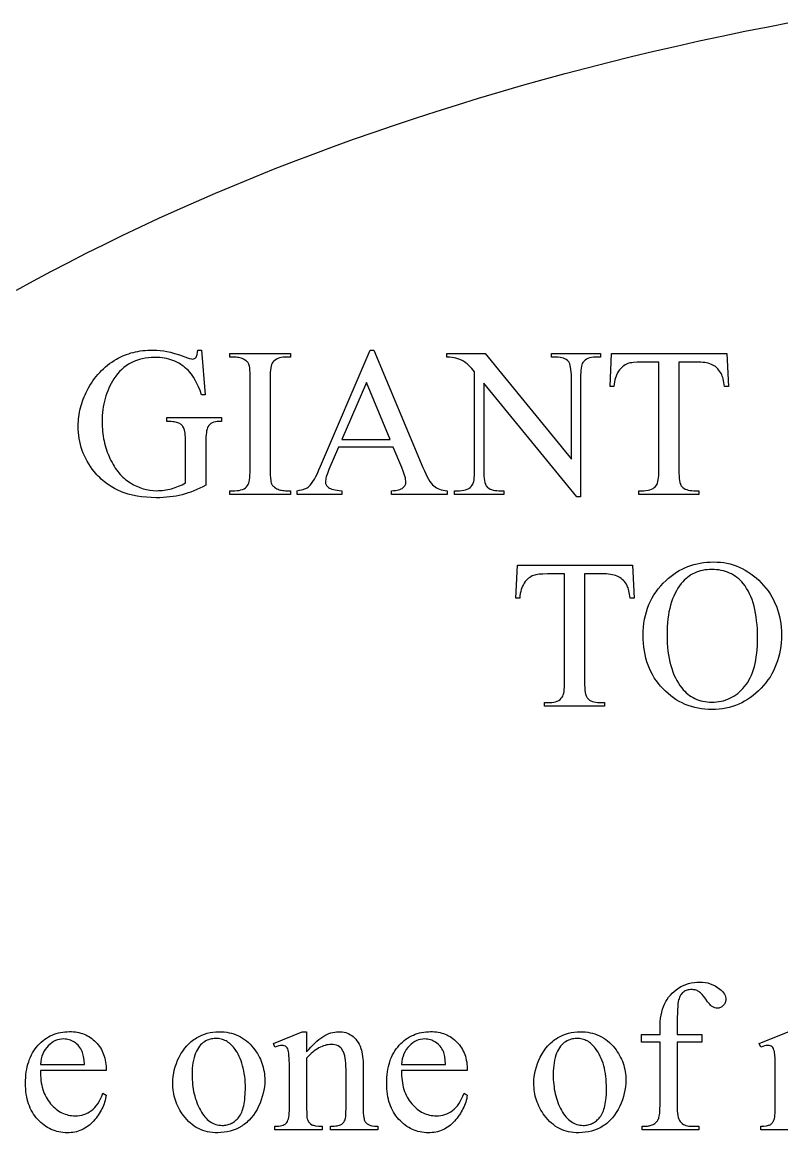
# Model space of a CAD drawing. Extents: x 2178 to 2669, y -281 to -1.
# Drawn here: x 2250.3 to 2343.4, y -144.4 to -8.3 of the extents above; entities that cross this region are included whole.
import ezdxf

# ---------------------------------------------------------------- set-up
doc = ezdxf.new("R2010")
doc.units = 0
doc.layers.get('0').update_dxf_attribs({"linetype": 'CONTINUOUS'})

msp = doc.modelspace()

# ---------------------------------------------------------------- linework, layer by layer
for points in [[(2249.59, -41.15), (2251.69, -40), (2253.81, -38.86), (2255.96, -37.74), (2258.13, -36.62), (2260.32, -35.53), (2262.54, -34.45), (2264.79, -33.38), (2267.05, -32.33), (2269.34, -31.29), (2271.65, -30.27), (2273.98, -29.26), (2276.34, -28.27), (2278.72, -27.29), (2281.12, -26.33), (2283.54, -25.39), (2285.98, -24.46), (2288.44, -23.54), (2290.93, -22.65), (2293.43, -21.77), (2295.96, -20.9), (2298.5, -20.05), (2301.07, -19.22), (2303.65, -18.41), (2306.25, -17.61), (2308.88, -16.83), (2311.52, -16.07), (2314.18, -15.32), (2316.86, -14.59), (2319.55, -13.88), (2322.27, -13.19), (2325, -12.51), (2327.75, -11.85), (2330.51, -11.21), (2333.3, -10.59), (2336.1, -9.99), (2338.91, -9.41), (2341.75, -8.84), (2344.6, -8.29)], [(2346.65, -144.09), (2340.86, -144.09), (2340.86, -143.63), (2341.24, -143.62), (2341.55, -143.59), (2341.68, -143.56), (2341.8, -143.53), (2341.9, -143.5), (2341.99, -143.46), (2342.07, -143.41), (2342.14, -143.36), (2342.21, -143.3), (2342.27, -143.23), (2342.33, -143.16), (2342.38, -143.08), (2342.47, -142.91), (2342.51, -142.8), (2342.55, -142.68), (2342.57, -142.53), (2342.6, -142.35), (2342.63, -141.94), (2342.64, -141.45), (2342.64, -136.98), (2342.63, -136.1), (2342.61, -135.39), (2342.57, -134.86), (2342.55, -134.65), (2342.52, -134.49), (2342.47, -134.3), (2342.41, -134.13), (2342.33, -134), (2342.29, -133.95), (2342.24, -133.91), (2342.14, -133.84), (2342.02, -133.79), (2341.88, -133.76), (2341.72, -133.75), (2341.53, -133.76), (2341.33, -133.8), (2341.1, -133.86), (2340.86, -133.94), (2340.67, -133.48), (2344.2, -132.05)]]:
    msp.add_lwpolyline(points)
for points in [[(2272.28, -48.49), (2272.73, -53.96), (2272.28, -53.96), (2272.1, -53.46), (2271.92, -53), (2271.72, -52.57), (2271.5, -52.17), (2271.28, -51.8), (2271.04, -51.46), (2270.79, -51.15), (2270.66, -51.01), (2270.53, -50.88), (2270.33, -50.7), (2270.13, -50.53), (2269.92, -50.37), (2269.7, -50.23), (2269.48, -50.09), (2269.25, -49.97), (2269.01, -49.86), (2268.77, -49.76), (2268.51, -49.67), (2268.26, -49.6), (2267.99, -49.53), (2267.72, -49.48), (2267.44, -49.44), (2267.15, -49.41), (2266.86, -49.39), (2266.56, -49.39), (2266.15, -49.4), (2265.76, -49.43), (2265.38, -49.48), (2265.01, -49.55), (2264.65, -49.64), (2264.3, -49.75), (2263.97, -49.89), (2263.65, -50.04), (2263.34, -50.21), (2263.05, -50.41), (2262.76, -50.62), (2262.49, -50.86), (2262.23, -51.11), (2261.99, -51.39), (2261.75, -51.69), (2261.53, -52), (2261.36, -52.28), (2261.19, -52.57), (2261.04, -52.86), (2260.9, -53.16), (2260.77, -53.47), (2260.65, -53.78), (2260.55, -54.1), (2260.45, -54.42), (2260.37, -54.75), (2260.29, -55.09), (2260.23, -55.44), (2260.18, -55.79), (2260.14, -56.15), (2260.11, -56.51), (2260.09, -56.88), (2260.09, -57.26), (2260.09, -57.57), (2260.1, -57.87), (2260.12, -58.18), (2260.15, -58.47), (2260.18, -58.77), (2260.22, -59.06), (2260.27, -59.35), (2260.33, -59.63), (2260.39, -59.91), (2260.46, -60.19), (2260.54, -60.46), (2260.63, -60.73), (2260.72, -61), (2260.82, -61.26), (2260.93, -61.52), (2261.05, -61.78), (2261.17, -62.03), (2261.3, -62.27), (2261.43, -62.51), (2261.56, -62.73), (2261.7, -62.95), (2261.85, -63.16), (2262, -63.36), (2262.15, -63.55), (2262.31, -63.73), (2262.48, -63.91), (2262.64, -64.07), (2262.82, -64.23), (2262.99, -64.38), (2263.18, -64.52), (2263.36, -64.65), (2263.55, -64.77), (2263.94, -65), (2264.34, -65.19), (2264.73, -65.35), (2265.13, -65.49), (2265.53, -65.59), (2265.93, -65.67), (2266.33, -65.71), (2266.74, -65.73), (2266.98, -65.72), (2267.21, -65.71), (2267.45, -65.69), (2267.68, -65.67), (2267.91, -65.63), (2268.14, -65.59), (2268.37, -65.54), (2268.59, -65.48), (2269.03, -65.35), (2269.47, -65.18), (2269.9, -64.99), (2270.31, -64.77), (2270.31, -59.76), (2270.3, -59.17), (2270.29, -58.91), (2270.26, -58.69), (2270.24, -58.49), (2270.2, -58.32), (2270.16, -58.18), (2270.12, -58.06), (2270.06, -57.96), (2270, -57.87), (2269.94, -57.79), (2269.86, -57.71), (2269.78, -57.63), (2269.7, -57.57), (2269.6, -57.5), (2269.5, -57.45), (2269.39, -57.4), (2269.26, -57.36), (2269.1, -57.32), (2268.93, -57.29), (2268.74, -57.27), (2268.53, -57.25), (2268.04, -57.24), (2268.04, -56.75), (2274.74, -56.75), (2274.74, -57.24), (2274.42, -57.24), (2274.19, -57.25), (2273.97, -57.28), (2273.77, -57.33), (2273.58, -57.4), (2273.42, -57.5), (2273.28, -57.61), (2273.16, -57.75), (2273.06, -57.9), (2273, -58.03), (2272.95, -58.19), (2272.9, -58.38), (2272.87, -58.6), (2272.84, -58.85), (2272.82, -59.13), (2272.81, -59.43), (2272.8, -59.76), (2272.8, -65.06), (2272.44, -65.25), (2272.07, -65.43), (2271.71, -65.6), (2271.34, -65.75), (2270.98, -65.89), (2270.62, -66.01), (2270.26, -66.12), (2269.91, -66.22), (2269.54, -66.31), (2269.17, -66.39), (2268.79, -66.45), (2268.4, -66.5), (2267.99, -66.54), (2267.58, -66.57), (2267.16, -66.59), (2266.73, -66.59), (2266.11, -66.58), (2265.51, -66.54), (2264.93, -66.48), (2264.37, -66.39), (2263.83, -66.28), (2263.3, -66.14), (2262.8, -65.98), (2262.55, -65.89), (2262.31, -65.79), (2262.08, -65.69), (2261.85, -65.58), (2261.62, -65.46), (2261.4, -65.34), (2261.18, -65.21), (2260.97, -65.07), (2260.76, -64.93), (2260.56, -64.78), (2260.36, -64.63), (2260.17, -64.47), (2259.98, -64.3), (2259.8, -64.13), (2259.62, -63.95), (2259.44, -63.77), (2259.27, -63.57), (2259.11, -63.38), (2258.87, -63.07), (2258.65, -62.76), (2258.44, -62.45), (2258.25, -62.12), (2258.08, -61.8), (2257.92, -61.46), (2257.77, -61.12), (2257.64, -60.78), (2257.53, -60.43), (2257.43, -60.07), (2257.34, -59.71), (2257.28, -59.34), (2257.22, -58.97), (2257.18, -58.59), (2257.16, -58.2), (2257.15, -57.81), (2257.16, -57.53), (2257.17, -57.24), (2257.19, -56.96), (2257.22, -56.68), (2257.26, -56.4), (2257.31, -56.12), (2257.36, -55.85), (2257.43, -55.57), (2257.5, -55.3), (2257.58, -55.03), (2257.67, -54.76), (2257.77, -54.49), (2257.88, -54.23), (2257.99, -53.96), (2258.12, -53.7), (2258.25, -53.43), (2258.42, -53.13), (2258.59, -52.83), (2258.77, -52.54), (2258.96, -52.26), (2259.16, -51.99), (2259.36, -51.73), (2259.58, -51.48), (2259.8, -51.23), (2260.02, -51), (2260.26, -50.77), (2260.5, -50.55), (2260.75, -50.35), (2261.01, -50.15), (2261.27, -49.96), (2261.55, -49.78), (2261.83, -49.6), (2262.07, -49.47), (2262.31, -49.34), (2262.56, -49.23), (2262.82, -49.12), (2263.08, -49.02), (2263.35, -48.93), (2263.62, -48.84), (2263.9, -48.77), (2264.18, -48.71), (2264.47, -48.65), (2264.77, -48.6), (2265.07, -48.56), (2265.37, -48.53), (2265.68, -48.51), (2266, -48.5), (2266.32, -48.49), (2266.78, -48.5), (2267.22, -48.53), (2267.64, -48.58), (2268.04, -48.65), (2268.46, -48.75), (2268.97, -48.89), (2269.56, -49.08), (2270.22, -49.32), (2270.55, -49.44), (2270.82, -49.52), (2271.03, -49.57), (2271.18, -49.59), (2271.3, -49.58), (2271.41, -49.54), (2271.51, -49.47), (2271.6, -49.37), (2271.64, -49.31), (2271.67, -49.23), (2271.71, -49.14), (2271.74, -49.04), (2271.78, -48.79), (2271.81, -48.49)], [(2283.18, -65.73), (2283.18, -66.2), (2275.76, -66.2), (2275.76, -65.73), (2276.38, -65.73), (2276.64, -65.72), (2276.88, -65.69), (2277.1, -65.64), (2277.3, -65.57), (2277.49, -65.48), (2277.66, -65.37), (2277.8, -65.25), (2277.93, -65.1), (2278.01, -64.98), (2278.07, -64.82), (2278.12, -64.63), (2278.16, -64.4), (2278.2, -64.14), (2278.22, -63.84), (2278.24, -63.51), (2278.24, -63.13), (2278.24, -51.95), (2278.23, -51.35), (2278.2, -50.86), (2278.18, -50.66), (2278.15, -50.48), (2278.11, -50.34), (2278.07, -50.22), (2278.04, -50.14), (2277.99, -50.06), (2277.94, -49.99), (2277.88, -49.92), (2277.81, -49.85), (2277.73, -49.79), (2277.55, -49.67), (2277.41, -49.6), (2277.27, -49.53), (2277.12, -49.48), (2276.98, -49.44), (2276.83, -49.4), (2276.68, -49.38), (2276.53, -49.37), (2276.38, -49.36), (2275.76, -49.36), (2275.76, -48.89), (2283.18, -48.89), (2283.18, -49.36), (2282.56, -49.36), (2282.3, -49.37), (2282.06, -49.4), (2281.84, -49.45), (2281.64, -49.52), (2281.46, -49.61), (2281.29, -49.71), (2281.14, -49.84), (2281.01, -49.99), (2280.94, -50.11), (2280.87, -50.26), (2280.82, -50.45), (2280.77, -50.68), (2280.74, -50.95), (2280.71, -51.25), (2280.7, -51.58), (2280.69, -51.95), (2280.69, -63.13), (2280.7, -63.74), (2280.73, -64.23), (2280.76, -64.43), (2280.79, -64.6), (2280.82, -64.75), (2280.86, -64.87), (2280.89, -64.95), (2280.94, -65.02), (2280.99, -65.1), (2281.06, -65.17), (2281.13, -65.23), (2281.21, -65.3), (2281.39, -65.42), (2281.53, -65.49), (2281.67, -65.55), (2281.81, -65.61), (2281.96, -65.65), (2282.1, -65.68), (2282.25, -65.71), (2282.4, -65.72), (2282.56, -65.73)], [(2295.78, -60.4), (2289.08, -60.4), (2287.9, -63.13), (2287.71, -63.61), (2287.64, -63.82), (2287.58, -64.02), (2287.53, -64.2), (2287.5, -64.36), (2287.48, -64.51), (2287.47, -64.64), (2287.48, -64.74), (2287.49, -64.83), (2287.52, -64.92), (2287.56, -65.01), (2287.62, -65.1), (2287.68, -65.18), (2287.76, -65.26), (2287.85, -65.34), (2287.95, -65.41), (2288.09, -65.47), (2288.25, -65.53), (2288.44, -65.58), (2288.66, -65.63), (2288.9, -65.67), (2289.17, -65.7), (2289.47, -65.73), (2289.47, -66.2), (2284.02, -66.2), (2284.02, -65.73), (2284.28, -65.68), (2284.52, -65.62), (2284.73, -65.57), (2284.92, -65.51), (2285.08, -65.44), (2285.22, -65.37), (2285.34, -65.3), (2285.43, -65.23), (2285.59, -65.05), (2285.76, -64.84), (2285.94, -64.59), (2286.11, -64.3), (2286.3, -63.97), (2286.48, -63.6), (2286.67, -63.19), (2286.87, -62.74), (2292.96, -48.49), (2293.41, -48.49), (2299.43, -62.89), (2299.61, -63.31), (2299.79, -63.68), (2299.96, -64.02), (2300.12, -64.32), (2300.29, -64.59), (2300.45, -64.81), (2300.6, -65), (2300.75, -65.14), (2300.91, -65.27), (2301.08, -65.38), (2301.26, -65.47), (2301.46, -65.55), (2301.68, -65.61), (2301.9, -65.67), (2302.15, -65.7), (2302.4, -65.73), (2302.4, -66.2), (2295.58, -66.2), (2295.58, -65.73), (2295.82, -65.71), (2296.05, -65.69), (2296.26, -65.65), (2296.44, -65.61), (2296.61, -65.57), (2296.75, -65.51), (2296.87, -65.45), (2296.97, -65.38), (2297.06, -65.31), (2297.13, -65.23), (2297.19, -65.14), (2297.25, -65.06), (2297.29, -64.96), (2297.31, -64.87), (2297.33, -64.77), (2297.34, -64.67), (2297.33, -64.52), (2297.3, -64.34), (2297.27, -64.15), (2297.21, -63.94), (2297.14, -63.71), (2297.05, -63.46), (2296.83, -62.89)], [(2302.35, -48.89), (2307.05, -48.89), (2317.63, -61.87), (2317.63, -51.89), (2317.63, -51.51), (2317.61, -51.17), (2317.58, -50.86), (2317.54, -50.59), (2317.49, -50.36), (2317.43, -50.17), (2317.36, -50.02), (2317.32, -49.95), (2317.28, -49.9), (2317.15, -49.77), (2317, -49.66), (2316.84, -49.57), (2316.67, -49.5), (2316.47, -49.44), (2316.26, -49.39), (2316.03, -49.37), (2315.78, -49.36), (2315.18, -49.36), (2315.18, -48.89), (2321.21, -48.89), (2321.21, -49.36), (2320.59, -49.36), (2320.33, -49.37), (2320.09, -49.4), (2319.86, -49.45), (2319.66, -49.53), (2319.47, -49.62), (2319.31, -49.73), (2319.16, -49.87), (2319.04, -50.03), (2318.97, -50.14), (2318.91, -50.29), (2318.87, -50.48), (2318.83, -50.7), (2318.8, -50.94), (2318.77, -51.23), (2318.76, -51.54), (2318.76, -51.89), (2318.76, -66.48), (2318.3, -66.48), (2306.88, -52.54), (2306.88, -63.2), (2306.89, -63.58), (2306.91, -63.92), (2306.93, -64.23), (2306.97, -64.49), (2307.02, -64.72), (2307.08, -64.92), (2307.15, -65.07), (2307.19, -65.14), (2307.23, -65.19), (2307.36, -65.32), (2307.5, -65.42), (2307.67, -65.52), (2307.85, -65.59), (2308.04, -65.65), (2308.25, -65.69), (2308.48, -65.72), (2308.72, -65.73), (2309.34, -65.73), (2309.34, -66.2), (2303.31, -66.2), (2303.31, -65.73), (2303.91, -65.73), (2304.18, -65.72), (2304.43, -65.68), (2304.65, -65.63), (2304.86, -65.56), (2305.04, -65.47), (2305.21, -65.35), (2305.36, -65.22), (2305.48, -65.06), (2305.55, -64.94), (2305.6, -64.79), (2305.65, -64.61), (2305.69, -64.39), (2305.72, -64.14), (2305.74, -63.86), (2305.76, -63.55), (2305.76, -63.2), (2305.76, -51.16), (2305.41, -50.76), (2305.1, -50.43), (2304.84, -50.18), (2304.62, -50), (2304.4, -49.86), (2304.14, -49.73), (2303.83, -49.6), (2303.48, -49.48), (2303.27, -49.43), (2303.01, -49.39), (2302.71, -49.37), (2302.35, -49.36)], [(2336.7, -48.89), (2336.89, -52.95), (2336.41, -52.95), (2336.33, -52.45), (2336.24, -52.03), (2336.19, -51.85), (2336.14, -51.68), (2336.09, -51.54), (2336.03, -51.42), (2335.92, -51.24), (2335.81, -51.07), (2335.69, -50.92), (2335.57, -50.77), (2335.43, -50.64), (2335.29, -50.52), (2335.13, -50.42), (2334.97, -50.33), (2334.8, -50.24), (2334.62, -50.17), (2334.42, -50.11), (2334.21, -50.06), (2333.99, -50.02), (2333.75, -50), (2333.51, -49.98), (2333.24, -49.97), (2330.81, -49.97), (2330.81, -63.2), (2330.81, -63.58), (2330.83, -63.92), (2330.85, -64.23), (2330.89, -64.49), (2330.94, -64.72), (2331, -64.92), (2331.07, -65.07), (2331.11, -65.14), (2331.15, -65.19), (2331.28, -65.32), (2331.43, -65.42), (2331.59, -65.52), (2331.77, -65.59), (2331.96, -65.65), (2332.17, -65.69), (2332.4, -65.72), (2332.64, -65.73), (2333.24, -65.73), (2333.24, -66.2), (2325.9, -66.2), (2325.9, -65.73), (2326.52, -65.73), (2326.78, -65.72), (2327.03, -65.68), (2327.25, -65.63), (2327.46, -65.56), (2327.64, -65.47), (2327.8, -65.35), (2327.95, -65.22), (2328.07, -65.06), (2328.14, -64.94), (2328.2, -64.79), (2328.25, -64.61), (2328.29, -64.39), (2328.32, -64.14), (2328.34, -63.86), (2328.35, -63.55), (2328.36, -63.2), (2328.36, -49.97), (2326.27, -49.97), (2325.71, -49.99), (2325.24, -50.02), (2325.03, -50.04), (2324.85, -50.07), (2324.69, -50.11), (2324.55, -50.15), (2324.39, -50.22), (2324.23, -50.3), (2324.08, -50.4), (2323.94, -50.51), (2323.8, -50.63), (2323.66, -50.77), (2323.54, -50.92), (2323.42, -51.08), (2323.3, -51.26), (2323.2, -51.46), (2323.11, -51.67), (2323.04, -51.9), (2322.97, -52.14), (2322.92, -52.39), (2322.88, -52.66), (2322.85, -52.95), (2322.37, -52.95), (2322.57, -48.89)], [(2295.42, -59.46), (2292.49, -52.46), (2289.47, -59.46)], [(2325.14, -74.85), (2325.34, -78.91), (2324.85, -78.91), (2324.77, -78.41), (2324.69, -77.99), (2324.64, -77.81), (2324.58, -77.65), (2324.53, -77.5), (2324.47, -77.38), (2324.37, -77.2), (2324.25, -77.03), (2324.13, -76.88), (2324.01, -76.74), (2323.87, -76.61), (2323.73, -76.49), (2323.58, -76.38), (2323.42, -76.29), (2323.24, -76.21), (2323.06, -76.13), (2322.86, -76.07), (2322.65, -76.03), (2322.43, -75.99), (2322.2, -75.96), (2321.95, -75.94), (2321.69, -75.94), (2319.25, -75.94), (2319.25, -89.16), (2319.25, -89.54), (2319.27, -89.88), (2319.3, -90.19), (2319.33, -90.46), (2319.38, -90.69), (2319.44, -90.88), (2319.51, -91.04), (2319.55, -91.1), (2319.59, -91.15), (2319.72, -91.28), (2319.87, -91.39), (2320.03, -91.48), (2320.21, -91.56), (2320.4, -91.61), (2320.61, -91.66), (2320.84, -91.68), (2321.09, -91.69), (2321.69, -91.69), (2321.69, -92.16), (2314.35, -92.16), (2314.35, -91.69), (2314.96, -91.69), (2315.22, -91.68), (2315.47, -91.65), (2315.69, -91.6), (2315.9, -91.52), (2316.08, -91.43), (2316.25, -91.32), (2316.39, -91.18), (2316.52, -91.03), (2316.58, -90.91), (2316.64, -90.76), (2316.69, -90.57), (2316.73, -90.36), (2316.76, -90.11), (2316.78, -89.82), (2316.79, -89.51), (2316.8, -89.16), (2316.8, -75.94), (2314.72, -75.94), (2314.15, -75.95), (2313.68, -75.98), (2313.47, -76.01), (2313.29, -76.04), (2313.13, -76.07), (2312.99, -76.12), (2312.83, -76.18), (2312.67, -76.27), (2312.52, -76.36), (2312.38, -76.47), (2312.24, -76.59), (2312.1, -76.73), (2311.98, -76.88), (2311.86, -77.05), (2311.74, -77.23), (2311.64, -77.42), (2311.56, -77.63), (2311.48, -77.86), (2311.42, -78.1), (2311.36, -78.35), (2311.32, -78.63), (2311.3, -78.91), (2310.81, -78.91), (2311.01, -74.85)], [(2335.08, -74.46), (2335.49, -74.47), (2335.9, -74.5), (2336.31, -74.55), (2336.7, -74.62), (2337.09, -74.71), (2337.48, -74.82), (2337.85, -74.95), (2338.22, -75.1), (2338.58, -75.27), (2338.94, -75.46), (2339.28, -75.67), (2339.62, -75.9), (2339.96, -76.15), (2340.28, -76.42), (2340.6, -76.71), (2340.92, -77.02), (2341.21, -77.34), (2341.49, -77.68), (2341.76, -78.02), (2342, -78.38), (2342.22, -78.74), (2342.42, -79.11), (2342.6, -79.5), (2342.77, -79.89), (2342.91, -80.3), (2343.04, -80.71), (2343.14, -81.14), (2343.23, -81.57), (2343.3, -82.01), (2343.35, -82.47), (2343.38, -82.93), (2343.39, -83.4), (2343.38, -83.89), (2343.35, -84.37), (2343.3, -84.84), (2343.23, -85.29), (2343.14, -85.74), (2343.04, -86.17), (2342.91, -86.6), (2342.76, -87.01), (2342.6, -87.42), (2342.41, -87.81), (2342.21, -88.19), (2341.99, -88.57), (2341.74, -88.93), (2341.48, -89.28), (2341.2, -89.62), (2340.9, -89.95), (2340.58, -90.27), (2340.26, -90.56), (2339.93, -90.84), (2339.59, -91.09), (2339.24, -91.33), (2338.88, -91.54), (2338.52, -91.73), (2338.15, -91.91), (2337.77, -92.06), (2337.38, -92.19), (2336.98, -92.3), (2336.57, -92.39), (2336.16, -92.47), (2335.74, -92.52), (2335.31, -92.55), (2334.87, -92.56), (2334.43, -92.55), (2334, -92.52), (2333.57, -92.47), (2333.16, -92.4), (2332.75, -92.31), (2332.35, -92.2), (2331.96, -92.07), (2331.58, -91.92), (2331.21, -91.75), (2330.85, -91.56), (2330.5, -91.36), (2330.15, -91.13), (2329.82, -90.88), (2329.49, -90.61), (2329.17, -90.32), (2328.87, -90.02), (2328.57, -89.69), (2328.3, -89.36), (2328.04, -89.01), (2327.8, -88.65), (2327.58, -88.28), (2327.38, -87.9), (2327.2, -87.51), (2327.04, -87.1), (2326.9, -86.69), (2326.78, -86.26), (2326.67, -85.82), (2326.59, -85.37), (2326.52, -84.9), (2326.47, -84.43), (2326.44, -83.94), (2326.43, -83.44), (2326.45, -82.93), (2326.48, -82.44), (2326.53, -81.95), (2326.61, -81.48), (2326.71, -81.01), (2326.83, -80.56), (2326.97, -80.13), (2327.14, -79.7), (2327.32, -79.29), (2327.53, -78.88), (2327.76, -78.49), (2328.01, -78.11), (2328.29, -77.75), (2328.58, -77.39), (2328.9, -77.05), (2329.24, -76.72), (2329.55, -76.44), (2329.87, -76.19), (2330.19, -75.95), (2330.52, -75.73), (2330.86, -75.52), (2331.21, -75.34), (2331.56, -75.17), (2331.92, -75.02), (2332.29, -74.89), (2332.66, -74.77), (2333.05, -74.68), (2333.44, -74.6), (2333.84, -74.54), (2334.24, -74.49), (2334.66, -74.47)], [(2334.83, -75.39), (2334.55, -75.4), (2334.27, -75.42), (2333.99, -75.45), (2333.73, -75.5), (2333.47, -75.56), (2333.22, -75.63), (2332.98, -75.72), (2332.74, -75.82), (2332.51, -75.93), (2332.29, -76.06), (2332.07, -76.2), (2331.87, -76.36), (2331.66, -76.53), (2331.47, -76.71), (2331.29, -76.9), (2331.11, -77.11), (2330.89, -77.39), (2330.7, -77.68), (2330.51, -77.99), (2330.34, -78.31), (2330.18, -78.65), (2330.04, -79), (2329.91, -79.37), (2329.79, -79.75), (2329.69, -80.15), (2329.6, -80.57), (2329.53, -81), (2329.47, -81.45), (2329.42, -81.91), (2329.38, -82.39), (2329.36, -82.88), (2329.36, -83.39), (2329.36, -83.91), (2329.39, -84.42), (2329.42, -84.91), (2329.47, -85.39), (2329.53, -85.85), (2329.61, -86.3), (2329.7, -86.73), (2329.81, -87.14), (2329.93, -87.54), (2330.07, -87.93), (2330.21, -88.3), (2330.38, -88.65), (2330.55, -88.99), (2330.75, -89.31), (2330.95, -89.62), (2331.17, -89.91), (2331.35, -90.13), (2331.53, -90.32), (2331.72, -90.5), (2331.92, -90.67), (2332.13, -90.83), (2332.34, -90.97), (2332.56, -91.1), (2332.78, -91.22), (2333.02, -91.32), (2333.26, -91.41), (2333.51, -91.48), (2333.76, -91.54), (2334.02, -91.59), (2334.29, -91.62), (2334.56, -91.64), (2334.85, -91.65), (2335.15, -91.64), (2335.44, -91.62), (2335.73, -91.58), (2336.01, -91.53), (2336.29, -91.47), (2336.56, -91.38), (2336.82, -91.29), (2337.07, -91.18), (2337.32, -91.05), (2337.56, -90.91), (2337.8, -90.75), (2338.03, -90.58), (2338.25, -90.4), (2338.46, -90.19), (2338.67, -89.98), (2338.87, -89.75), (2339.07, -89.5), (2339.25, -89.24), (2339.41, -88.96), (2339.57, -88.66), (2339.71, -88.35), (2339.84, -88.01), (2339.96, -87.66), (2340.07, -87.3), (2340.16, -86.91), (2340.24, -86.51), (2340.31, -86.1), (2340.36, -85.66), (2340.41, -85.21), (2340.44, -84.74), (2340.46, -84.25), (2340.46, -83.75), (2340.46, -83.2), (2340.44, -82.67), (2340.4, -82.16), (2340.35, -81.67), (2340.29, -81.19), (2340.22, -80.74), (2340.13, -80.3), (2340.03, -79.87), (2339.91, -79.47), (2339.78, -79.08), (2339.64, -78.71), (2339.48, -78.36), (2339.31, -78.02), (2339.12, -77.71), (2338.93, -77.41), (2338.71, -77.12), (2338.53, -76.91), (2338.35, -76.72), (2338.15, -76.53), (2337.94, -76.37), (2337.73, -76.21), (2337.51, -76.07), (2337.28, -75.94), (2337.04, -75.82), (2336.79, -75.72), (2336.54, -75.63), (2336.28, -75.56), (2336, -75.5), (2335.72, -75.45), (2335.44, -75.42), (2335.14, -75.4)], [(2330.6, -133.32), (2330.6, -141), (2330.61, -141.39), (2330.62, -141.74), (2330.65, -142.06), (2330.69, -142.33), (2330.74, -142.57), (2330.8, -142.78), (2330.88, -142.94), (2330.96, -143.07), (2331.08, -143.2), (2331.22, -143.31), (2331.36, -143.41), (2331.51, -143.49), (2331.67, -143.55), (2331.85, -143.59), (2332.03, -143.62), (2332.22, -143.63), (2333.28, -143.63), (2333.28, -144.09), (2326.3, -144.09), (2326.3, -143.63), (2326.82, -143.63), (2326.95, -143.63), (2327.07, -143.61), (2327.19, -143.59), (2327.31, -143.57), (2327.43, -143.53), (2327.54, -143.49), (2327.65, -143.43), (2327.76, -143.37), (2327.86, -143.31), (2327.95, -143.23), (2328.03, -143.16), (2328.11, -143.07), (2328.18, -142.98), (2328.24, -142.89), (2328.29, -142.79), (2328.34, -142.68), (2328.37, -142.56), (2328.41, -142.42), (2328.43, -142.24), (2328.46, -142.05), (2328.49, -141.57), (2328.5, -141), (2328.5, -133.32), (2326.22, -133.32), (2326.22, -132.4), (2328.5, -132.4), (2328.5, -131.63), (2328.5, -131.2), (2328.53, -130.79), (2328.57, -130.39), (2328.64, -130.02), (2328.72, -129.65), (2328.81, -129.31), (2328.93, -128.98), (2329.06, -128.67), (2329.21, -128.37), (2329.38, -128.09), (2329.56, -127.82), (2329.77, -127.57), (2329.99, -127.33), (2330.23, -127.11), (2330.49, -126.9), (2330.77, -126.71), (2331.07, -126.53), (2331.37, -126.38), (2331.68, -126.25), (2332, -126.15), (2332.33, -126.07), (2332.67, -126.01), (2333.02, -125.97), (2333.37, -125.96), (2333.7, -125.98), (2334.03, -126.02), (2334.35, -126.08), (2334.66, -126.18), (2334.96, -126.3), (2335.26, -126.45), (2335.55, -126.63), (2335.84, -126.83), (2336.01, -126.98), (2336.16, -127.13), (2336.29, -127.28), (2336.39, -127.44), (2336.47, -127.6), (2336.53, -127.77), (2336.56, -127.94), (2336.58, -128.12), (2336.57, -128.21), (2336.55, -128.31), (2336.53, -128.4), (2336.49, -128.49), (2336.45, -128.58), (2336.39, -128.67), (2336.32, -128.76), (2336.24, -128.84), (2336.16, -128.92), (2336.07, -128.99), (2335.99, -129.05), (2335.9, -129.09), (2335.81, -129.13), (2335.72, -129.16), (2335.62, -129.17), (2335.53, -129.18), (2335.38, -129.17), (2335.23, -129.13), (2335.07, -129.06), (2334.91, -128.97), (2334.83, -128.91), (2334.74, -128.83), (2334.55, -128.64), (2334.34, -128.38), (2334.11, -128.06), (2333.88, -127.74), (2333.66, -127.48), (2333.55, -127.37), (2333.45, -127.27), (2333.34, -127.19), (2333.24, -127.12), (2333.14, -127.07), (2333.04, -127.02), (2332.93, -126.98), (2332.83, -126.94), (2332.71, -126.92), (2332.6, -126.9), (2332.48, -126.89), (2332.36, -126.88), (2332.22, -126.89), (2332.08, -126.9), (2331.95, -126.93), (2331.82, -126.96), (2331.7, -127), (2331.58, -127.06), (2331.47, -127.12), (2331.37, -127.19), (2331.27, -127.28), (2331.18, -127.37), (2331.09, -127.48), (2331.02, -127.59), (2330.95, -127.72), (2330.88, -127.86), (2330.83, -128.01), (2330.78, -128.16), (2330.74, -128.36), (2330.7, -128.62), (2330.67, -128.95), (2330.65, -129.34), (2330.63, -129.8), (2330.61, -130.32), (2330.6, -131.55), (2330.6, -132.4), (2333.61, -132.4), (2333.61, -133.32)], [(2252.51, -136.8), (2252.51, -137.12), (2252.52, -137.43), (2252.55, -137.74), (2252.58, -138.03), (2252.63, -138.32), (2252.68, -138.59), (2252.74, -138.86), (2252.82, -139.12), (2252.9, -139.37), (2252.99, -139.62), (2253.1, -139.85), (2253.21, -140.07), (2253.34, -140.29), (2253.47, -140.5), (2253.62, -140.7), (2253.77, -140.88), (2253.93, -141.06), (2254.1, -141.23), (2254.27, -141.39), (2254.44, -141.53), (2254.61, -141.67), (2254.79, -141.79), (2254.97, -141.9), (2255.16, -142), (2255.35, -142.08), (2255.54, -142.16), (2255.74, -142.22), (2255.94, -142.27), (2256.14, -142.31), (2256.35, -142.34), (2256.56, -142.36), (2256.77, -142.37), (2257.05, -142.36), (2257.33, -142.33), (2257.59, -142.28), (2257.84, -142.21), (2258.09, -142.12), (2258.33, -142.01), (2258.55, -141.88), (2258.77, -141.73), (2258.98, -141.56), (2259.18, -141.36), (2259.37, -141.13), (2259.55, -140.88), (2259.72, -140.59), (2259.89, -140.28), (2260.04, -139.94), (2260.19, -139.57), (2260.59, -139.83), (2260.55, -140.04), (2260.5, -140.26), (2260.45, -140.47), (2260.39, -140.68), (2260.32, -140.89), (2260.24, -141.09), (2260.16, -141.3), (2260.06, -141.5), (2259.96, -141.69), (2259.85, -141.89), (2259.74, -142.08), (2259.61, -142.27), (2259.48, -142.46), (2259.34, -142.65), (2259.19, -142.83), (2259.03, -143.01), (2258.87, -143.18), (2258.7, -143.35), (2258.52, -143.5), (2258.34, -143.64), (2258.16, -143.77), (2257.97, -143.88), (2257.78, -143.99), (2257.58, -144.09), (2257.37, -144.17), (2257.16, -144.24), (2256.95, -144.31), (2256.73, -144.36), (2256.51, -144.4), (2256.28, -144.42), (2256.04, -144.44), (2255.8, -144.45), (2255.54, -144.44), (2255.28, -144.42), (2255.03, -144.39), (2254.79, -144.34), (2254.54, -144.29), (2254.31, -144.22), (2254.07, -144.13), (2253.85, -144.04), (2253.62, -143.93), (2253.4, -143.81), (2253.19, -143.67), (2252.98, -143.52), (2252.78, -143.36), (2252.58, -143.19), (2252.38, -143), (2252.19, -142.81), (2252.01, -142.6), (2251.84, -142.38), (2251.68, -142.15), (2251.54, -141.91), (2251.4, -141.67), (2251.28, -141.42), (2251.17, -141.15), (2251.07, -140.88), (2250.98, -140.6), (2250.91, -140.31), (2250.84, -140.02), (2250.79, -139.71), (2250.75, -139.39), (2250.72, -139.07), (2250.7, -138.74), (2250.69, -138.4), (2250.7, -138.03), (2250.72, -137.67), (2250.75, -137.32), (2250.79, -136.98), (2250.84, -136.65), (2250.91, -136.33), (2250.99, -136.02), (2251.08, -135.73), (2251.18, -135.44), (2251.3, -135.16), (2251.42, -134.9), (2251.56, -134.64), (2251.71, -134.39), (2251.87, -134.16), (2252.05, -133.93), (2252.23, -133.72), (2252.43, -133.51), (2252.63, -133.32), (2252.84, -133.15), (2253.05, -132.98), (2253.27, -132.83), (2253.5, -132.69), (2253.73, -132.57), (2253.97, -132.46), (2254.21, -132.36), (2254.46, -132.27), (2254.72, -132.2), (2254.98, -132.14), (2255.25, -132.1), (2255.53, -132.06), (2255.81, -132.05), (2256.09, -132.04), (2256.34, -132.04), (2256.57, -132.06), (2256.81, -132.08), (2257.03, -132.12), (2257.25, -132.17), (2257.47, -132.22), (2257.68, -132.29), (2257.88, -132.36), (2258.08, -132.45), (2258.28, -132.54), (2258.47, -132.65), (2258.65, -132.77), (2258.82, -132.89), (2259, -133.03), (2259.16, -133.18), (2259.32, -133.33), (2259.48, -133.5), (2259.62, -133.67), (2259.75, -133.85), (2259.88, -134.04), (2259.99, -134.23), (2260.09, -134.43), (2260.19, -134.64), (2260.27, -134.85), (2260.35, -135.07), (2260.41, -135.3), (2260.46, -135.53), (2260.51, -135.77), (2260.54, -136.02), (2260.57, -136.27), (2260.58, -136.53), (2260.59, -136.8)], [(2274.4, -132.05), (2274.73, -132.06), (2275.05, -132.08), (2275.36, -132.12), (2275.66, -132.18), (2275.96, -132.25), (2276.24, -132.33), (2276.52, -132.44), (2276.79, -132.56), (2277.05, -132.69), (2277.31, -132.84), (2277.55, -133), (2277.79, -133.19), (2278.02, -133.38), (2278.24, -133.6), (2278.46, -133.82), (2278.66, -134.07), (2278.83, -134.29), (2278.98, -134.51), (2279.13, -134.73), (2279.26, -134.96), (2279.38, -135.2), (2279.49, -135.43), (2279.6, -135.67), (2279.69, -135.92), (2279.77, -136.17), (2279.84, -136.42), (2279.89, -136.68), (2279.94, -136.94), (2279.98, -137.21), (2280.01, -137.47), (2280.02, -137.75), (2280.03, -138.03), (2280.02, -138.42), (2279.98, -138.81), (2279.92, -139.21), (2279.84, -139.6), (2279.73, -140), (2279.6, -140.4), (2279.45, -140.8), (2279.27, -141.2), (2279.08, -141.59), (2278.86, -141.96), (2278.63, -142.3), (2278.38, -142.61), (2278.11, -142.9), (2277.97, -143.04), (2277.83, -143.17), (2277.68, -143.29), (2277.52, -143.41), (2277.36, -143.52), (2277.2, -143.63), (2276.87, -143.82), (2276.52, -143.99), (2276.17, -144.13), (2275.8, -144.24), (2275.43, -144.33), (2275.05, -144.39), (2274.66, -144.43), (2274.26, -144.45), (2273.93, -144.44), (2273.61, -144.41), (2273.31, -144.37), (2273, -144.31), (2272.71, -144.24), (2272.43, -144.15), (2272.15, -144.04), (2271.89, -143.92), (2271.63, -143.78), (2271.38, -143.62), (2271.14, -143.45), (2270.91, -143.26), (2270.68, -143.06), (2270.46, -142.83), (2270.26, -142.59), (2270.06, -142.34), (2269.9, -142.12), (2269.75, -141.89), (2269.61, -141.66), (2269.48, -141.43), (2269.37, -141.19), (2269.26, -140.95), (2269.16, -140.7), (2269.07, -140.46), (2269, -140.21), (2268.93, -139.95), (2268.87, -139.69), (2268.83, -139.43), (2268.79, -139.17), (2268.76, -138.9), (2268.75, -138.63), (2268.74, -138.36), (2268.76, -137.96), (2268.79, -137.55), (2268.86, -137.15), (2268.94, -136.75), (2269.06, -136.35), (2269.19, -135.96), (2269.35, -135.56), (2269.54, -135.16), (2269.75, -134.78), (2269.97, -134.42), (2270.21, -134.08), (2270.47, -133.78), (2270.74, -133.5), (2271.02, -133.24), (2271.17, -133.12), (2271.32, -133.01), (2271.48, -132.91), (2271.64, -132.81), (2271.97, -132.63), (2272.3, -132.48), (2272.64, -132.35), (2272.98, -132.24), (2273.33, -132.16), (2273.68, -132.1), (2274.04, -132.06)], [(2285.16, -134.53), (2285.42, -134.23), (2285.67, -133.95), (2285.92, -133.69), (2286.17, -133.44), (2286.43, -133.22), (2286.67, -133.02), (2286.92, -132.83), (2287.17, -132.67), (2287.41, -132.53), (2287.65, -132.4), (2287.89, -132.29), (2288.13, -132.21), (2288.37, -132.14), (2288.61, -132.09), (2288.84, -132.06), (2289.08, -132.05), (2289.31, -132.06), (2289.54, -132.08), (2289.76, -132.12), (2289.97, -132.17), (2290.17, -132.24), (2290.36, -132.32), (2290.55, -132.42), (2290.72, -132.53), (2290.89, -132.66), (2291.05, -132.81), (2291.2, -132.98), (2291.34, -133.16), (2291.48, -133.37), (2291.6, -133.6), (2291.72, -133.84), (2291.82, -134.11), (2291.89, -134.31), (2291.95, -134.54), (2291.99, -134.8), (2292.03, -135.08), (2292.06, -135.38), (2292.09, -135.71), (2292.1, -136.07), (2292.1, -136.46), (2292.1, -141.45), (2292.11, -141.96), (2292.15, -142.38), (2292.17, -142.56), (2292.2, -142.71), (2292.24, -142.84), (2292.28, -142.95), (2292.36, -143.1), (2292.47, -143.24), (2292.59, -143.35), (2292.74, -143.45), (2292.82, -143.49), (2292.92, -143.53), (2293.04, -143.56), (2293.18, -143.58), (2293.5, -143.62), (2293.89, -143.63), (2293.89, -144.09), (2288.11, -144.09), (2288.11, -143.63), (2288.35, -143.63), (2288.55, -143.63), (2288.73, -143.61), (2288.89, -143.59), (2289.04, -143.57), (2289.18, -143.53), (2289.3, -143.49), (2289.4, -143.44), (2289.49, -143.38), (2289.57, -143.31), (2289.64, -143.24), (2289.71, -143.16), (2289.77, -143.07), (2289.82, -142.98), (2289.87, -142.87), (2289.91, -142.76), (2289.95, -142.65), (2289.97, -142.5), (2289.98, -142.25), (2289.99, -141.9), (2290, -141.45), (2290, -136.66), (2289.99, -136.27), (2289.97, -135.92), (2289.94, -135.59), (2289.89, -135.28), (2289.84, -135.01), (2289.76, -134.76), (2289.68, -134.54), (2289.58, -134.34), (2289.47, -134.17), (2289.34, -134.03), (2289.19, -133.9), (2289.03, -133.8), (2288.84, -133.72), (2288.64, -133.67), (2288.42, -133.63), (2288.18, -133.62), (2287.99, -133.63), (2287.81, -133.65), (2287.62, -133.68), (2287.43, -133.73), (2287.24, -133.78), (2287.05, -133.85), (2286.86, -133.94), (2286.67, -134.04), (2286.48, -134.15), (2286.29, -134.27), (2286.1, -134.41), (2285.91, -134.55), (2285.72, -134.72), (2285.54, -134.89), (2285.35, -135.08), (2285.16, -135.28), (2285.16, -141.45), (2285.17, -141.98), (2285.19, -142.41), (2285.21, -142.58), (2285.24, -142.72), (2285.27, -142.83), (2285.3, -142.91), (2285.4, -143.09), (2285.51, -143.23), (2285.64, -143.36), (2285.79, -143.46), (2285.88, -143.5), (2285.99, -143.53), (2286.12, -143.56), (2286.27, -143.59), (2286.62, -143.62), (2287.06, -143.63), (2287.06, -144.09), (2281.28, -144.09), (2281.28, -143.63), (2281.53, -143.63), (2281.75, -143.62), (2281.94, -143.6), (2282.12, -143.57), (2282.28, -143.52), (2282.42, -143.45), (2282.55, -143.37), (2282.65, -143.28), (2282.74, -143.18), (2282.81, -143.05), (2282.88, -142.9), (2282.93, -142.72), (2282.97, -142.52), (2283.01, -142.29), (2283.03, -142.03), (2283.05, -141.75), (2283.05, -141.45), (2283.05, -137.11), (2283.05, -136.16), (2283.03, -135.41), (2283, -134.87), (2282.98, -134.68), (2282.96, -134.54), (2282.9, -134.33), (2282.84, -134.15), (2282.76, -134.02), (2282.71, -133.96), (2282.66, -133.91), (2282.56, -133.84), (2282.43, -133.79), (2282.29, -133.76), (2282.13, -133.75), (2281.95, -133.76), (2281.74, -133.8), (2281.52, -133.86), (2281.28, -133.94), (2281.09, -133.48), (2284.61, -132.05), (2285.16, -132.05)], [(2296.79, -136.8), (2296.79, -137.12), (2296.8, -137.43), (2296.83, -137.74), (2296.86, -138.03), (2296.91, -138.32), (2296.96, -138.59), (2297.02, -138.86), (2297.1, -139.12), (2297.18, -139.37), (2297.28, -139.62), (2297.38, -139.85), (2297.49, -140.07), (2297.62, -140.29), (2297.75, -140.5), (2297.9, -140.7), (2298.05, -140.88), (2298.21, -141.06), (2298.38, -141.23), (2298.55, -141.39), (2298.72, -141.53), (2298.89, -141.67), (2299.07, -141.79), (2299.25, -141.9), (2299.44, -142), (2299.63, -142.08), (2299.82, -142.16), (2300.02, -142.22), (2300.22, -142.27), (2300.42, -142.31), (2300.63, -142.34), (2300.84, -142.36), (2301.05, -142.37), (2301.33, -142.36), (2301.61, -142.33), (2301.87, -142.28), (2302.13, -142.21), (2302.37, -142.12), (2302.61, -142.01), (2302.83, -141.88), (2303.05, -141.73), (2303.26, -141.56), (2303.46, -141.36), (2303.65, -141.13), (2303.83, -140.88), (2304, -140.59), (2304.17, -140.28), (2304.32, -139.94), (2304.47, -139.57), (2304.87, -139.83), (2304.83, -140.04), (2304.79, -140.26), (2304.73, -140.47), (2304.67, -140.68), (2304.6, -140.89), (2304.52, -141.09), (2304.44, -141.3), (2304.34, -141.5), (2304.24, -141.69), (2304.13, -141.89), (2304.02, -142.08), (2303.89, -142.27), (2303.76, -142.46), (2303.62, -142.65), (2303.47, -142.83), (2303.31, -143.01), (2303.15, -143.18), (2302.98, -143.35), (2302.8, -143.5), (2302.63, -143.64), (2302.44, -143.77), (2302.25, -143.88), (2302.06, -143.99), (2301.86, -144.09), (2301.65, -144.17), (2301.44, -144.24), (2301.23, -144.31), (2301.01, -144.36), (2300.79, -144.4), (2300.56, -144.42), (2300.32, -144.44), (2300.08, -144.45), (2299.82, -144.44), (2299.56, -144.42), (2299.31, -144.39), (2299.07, -144.34), (2298.82, -144.29), (2298.59, -144.22), (2298.35, -144.13), (2298.13, -144.04), (2297.9, -143.93), (2297.69, -143.81), (2297.47, -143.67), (2297.26, -143.52), (2297.06, -143.36), (2296.86, -143.19), (2296.67, -143), (2296.48, -142.81), (2296.29, -142.6), (2296.12, -142.38), (2295.97, -142.15), (2295.82, -141.91), (2295.68, -141.67), (2295.56, -141.42), (2295.45, -141.15), (2295.35, -140.88), (2295.26, -140.6), (2295.19, -140.31), (2295.12, -140.02), (2295.07, -139.71), (2295.03, -139.39), (2295, -139.07), (2294.98, -138.74), (2294.98, -138.4), (2294.98, -138.03), (2295, -137.67), (2295.03, -137.32), (2295.07, -136.98), (2295.13, -136.65), (2295.19, -136.33), (2295.27, -136.02), (2295.36, -135.73), (2295.46, -135.44), (2295.58, -135.16), (2295.7, -134.9), (2295.84, -134.64), (2295.99, -134.39), (2296.15, -134.16), (2296.33, -133.93), (2296.51, -133.72), (2296.71, -133.51), (2296.91, -133.32), (2297.12, -133.15), (2297.33, -132.98), (2297.55, -132.83), (2297.78, -132.69), (2298.01, -132.57), (2298.25, -132.46), (2298.49, -132.36), (2298.74, -132.27), (2299, -132.2), (2299.26, -132.14), (2299.53, -132.1), (2299.81, -132.06), (2300.09, -132.05), (2300.37, -132.04), (2300.62, -132.04), (2300.86, -132.06), (2301.09, -132.08), (2301.31, -132.12), (2301.53, -132.17), (2301.75, -132.22), (2301.96, -132.29), (2302.17, -132.36), (2302.36, -132.45), (2302.56, -132.54), (2302.75, -132.65), (2302.93, -132.77), (2303.11, -132.89), (2303.28, -133.03), (2303.44, -133.18), (2303.6, -133.33), (2303.76, -133.5), (2303.9, -133.67), (2304.03, -133.85), (2304.16, -134.04), (2304.27, -134.23), (2304.37, -134.43), (2304.47, -134.64), (2304.55, -134.85), (2304.63, -135.07), (2304.69, -135.3), (2304.74, -135.53), (2304.79, -135.77), (2304.82, -136.02), (2304.85, -136.27), (2304.86, -136.53), (2304.87, -136.8)], [(2318.68, -132.05), (2319.01, -132.06), (2319.33, -132.08), (2319.64, -132.12), (2319.94, -132.18), (2320.24, -132.25), (2320.52, -132.33), (2320.8, -132.44), (2321.07, -132.56), (2321.34, -132.69), (2321.59, -132.84), (2321.84, -133), (2322.07, -133.19), (2322.3, -133.38), (2322.52, -133.6), (2322.74, -133.82), (2322.94, -134.07), (2323.11, -134.29), (2323.26, -134.51), (2323.41, -134.73), (2323.54, -134.96), (2323.66, -135.2), (2323.78, -135.43), (2323.88, -135.67), (2323.97, -135.92), (2324.05, -136.17), (2324.12, -136.42), (2324.18, -136.68), (2324.22, -136.94), (2324.26, -137.21), (2324.29, -137.47), (2324.3, -137.75), (2324.31, -138.03), (2324.3, -138.42), (2324.26, -138.81), (2324.2, -139.21), (2324.12, -139.6), (2324.01, -140), (2323.89, -140.4), (2323.73, -140.8), (2323.56, -141.2), (2323.36, -141.59), (2323.14, -141.96), (2322.91, -142.3), (2322.66, -142.61), (2322.39, -142.9), (2322.25, -143.04), (2322.11, -143.17), (2321.96, -143.29), (2321.8, -143.41), (2321.64, -143.52), (2321.48, -143.63), (2321.15, -143.82), (2320.8, -143.99), (2320.45, -144.13), (2320.09, -144.24), (2319.71, -144.33), (2319.33, -144.39), (2318.94, -144.43), (2318.54, -144.45), (2318.21, -144.44), (2317.9, -144.41), (2317.59, -144.37), (2317.29, -144.31), (2316.99, -144.24), (2316.71, -144.15), (2316.43, -144.04), (2316.17, -143.92), (2315.91, -143.78), (2315.66, -143.62), (2315.42, -143.45), (2315.19, -143.26), (2314.96, -143.06), (2314.75, -142.83), (2314.54, -142.59), (2314.34, -142.34), (2314.18, -142.12), (2314.03, -141.89), (2313.89, -141.66), (2313.76, -141.43), (2313.65, -141.19), (2313.54, -140.95), (2313.44, -140.7), (2313.35, -140.46), (2313.28, -140.21), (2313.21, -139.95), (2313.15, -139.69), (2313.11, -139.43), (2313.07, -139.17), (2313.05, -138.9), (2313.03, -138.63), (2313.02, -138.36), (2313.04, -137.96), (2313.07, -137.55), (2313.14, -137.15), (2313.22, -136.75), (2313.34, -136.35), (2313.47, -135.96), (2313.64, -135.56), (2313.82, -135.16), (2314.03, -134.78), (2314.25, -134.42), (2314.49, -134.08), (2314.75, -133.78), (2315.02, -133.5), (2315.3, -133.24), (2315.45, -133.12), (2315.6, -133.01), (2315.76, -132.91), (2315.92, -132.81), (2316.25, -132.63), (2316.58, -132.48), (2316.92, -132.35), (2317.26, -132.24), (2317.61, -132.16), (2317.96, -132.1), (2318.32, -132.06)], [(2252.51, -136.06), (2257.92, -136.06), (2257.88, -135.54), (2257.82, -135.1), (2257.78, -134.91), (2257.74, -134.75), (2257.7, -134.6), (2257.65, -134.48), (2257.57, -134.3), (2257.47, -134.14), (2257.37, -133.98), (2257.25, -133.84), (2257.13, -133.7), (2257, -133.58), (2256.85, -133.46), (2256.7, -133.35), (2256.54, -133.26), (2256.38, -133.17), (2256.22, -133.1), (2256.05, -133.05), (2255.89, -133), (2255.72, -132.97), (2255.55, -132.95), (2255.38, -132.94), (2255.12, -132.96), (2254.86, -133), (2254.62, -133.06), (2254.38, -133.15), (2254.14, -133.27), (2253.92, -133.41), (2253.7, -133.58), (2253.48, -133.77), (2253.29, -133.98), (2253.11, -134.22), (2252.95, -134.48), (2252.82, -134.75), (2252.71, -135.05), (2252.62, -135.37), (2252.55, -135.7)], [(2274, -132.88), (2273.83, -132.89), (2273.66, -132.91), (2273.49, -132.94), (2273.32, -132.98), (2273.15, -133.04), (2272.98, -133.11), (2272.81, -133.19), (2272.64, -133.28), (2272.48, -133.39), (2272.32, -133.52), (2272.17, -133.67), (2272.03, -133.84), (2271.89, -134.02), (2271.77, -134.23), (2271.65, -134.45), (2271.54, -134.69), (2271.44, -134.95), (2271.36, -135.23), (2271.28, -135.53), (2271.22, -135.85), (2271.18, -136.18), (2271.14, -136.53), (2271.12, -136.9), (2271.12, -137.28), (2271.12, -137.6), (2271.13, -137.91), (2271.15, -138.22), (2271.18, -138.52), (2271.22, -138.81), (2271.26, -139.1), (2271.31, -139.38), (2271.37, -139.66), (2271.44, -139.93), (2271.51, -140.2), (2271.6, -140.46), (2271.69, -140.72), (2271.79, -140.97), (2271.9, -141.22), (2272.01, -141.45), (2272.13, -141.69), (2272.26, -141.91), (2272.4, -142.12), (2272.54, -142.32), (2272.68, -142.5), (2272.83, -142.66), (2272.98, -142.82), (2273.14, -142.95), (2273.31, -143.08), (2273.48, -143.19), (2273.65, -143.28), (2273.83, -143.36), (2274.02, -143.42), (2274.21, -143.47), (2274.4, -143.51), (2274.6, -143.53), (2274.81, -143.54), (2274.96, -143.54), (2275.11, -143.52), (2275.26, -143.5), (2275.4, -143.48), (2275.54, -143.44), (2275.67, -143.4), (2275.81, -143.34), (2275.94, -143.28), (2276.06, -143.22), (2276.19, -143.14), (2276.3, -143.06), (2276.42, -142.97), (2276.53, -142.87), (2276.64, -142.76), (2276.75, -142.64), (2276.85, -142.52), (2276.95, -142.39), (2277.04, -142.24), (2277.12, -142.08), (2277.2, -141.92), (2277.27, -141.74), (2277.34, -141.55), (2277.4, -141.34), (2277.45, -141.13), (2277.5, -140.91), (2277.54, -140.67), (2277.58, -140.42), (2277.6, -140.16), (2277.64, -139.61), (2277.65, -139.01), (2277.65, -138.62), (2277.63, -138.25), (2277.61, -137.89), (2277.57, -137.53), (2277.52, -137.19), (2277.47, -136.86), (2277.4, -136.54), (2277.32, -136.23), (2277.23, -135.92), (2277.13, -135.63), (2277.02, -135.35), (2276.9, -135.08), (2276.77, -134.82), (2276.63, -134.57), (2276.48, -134.34), (2276.31, -134.11), (2276.2, -133.96), (2276.08, -133.82), (2275.96, -133.69), (2275.83, -133.57), (2275.7, -133.46), (2275.56, -133.36), (2275.43, -133.27), (2275.28, -133.19), (2275.14, -133.12), (2274.99, -133.05), (2274.83, -133), (2274.67, -132.96), (2274.51, -132.92), (2274.35, -132.9), (2274.18, -132.89)], [(2296.79, -136.06), (2302.2, -136.06), (2302.16, -135.54), (2302.1, -135.1), (2302.07, -134.91), (2302.03, -134.75), (2301.98, -134.6), (2301.93, -134.48), (2301.85, -134.3), (2301.75, -134.14), (2301.65, -133.98), (2301.53, -133.84), (2301.41, -133.7), (2301.28, -133.58), (2301.13, -133.46), (2300.98, -133.35), (2300.82, -133.26), (2300.66, -133.17), (2300.5, -133.1), (2300.34, -133.05), (2300.17, -133), (2300, -132.97), (2299.83, -132.95), (2299.66, -132.94), (2299.4, -132.96), (2299.14, -133), (2298.9, -133.06), (2298.66, -133.15), (2298.42, -133.27), (2298.2, -133.41), (2297.98, -133.58), (2297.76, -133.77), (2297.57, -133.98), (2297.39, -134.22), (2297.24, -134.48), (2297.1, -134.75), (2296.99, -135.05), (2296.9, -135.37), (2296.83, -135.7)], [(2318.28, -132.88), (2318.11, -132.89), (2317.95, -132.91), (2317.78, -132.94), (2317.61, -132.98), (2317.44, -133.04), (2317.27, -133.11), (2317.1, -133.19), (2316.92, -133.28), (2316.76, -133.39), (2316.6, -133.52), (2316.45, -133.67), (2316.31, -133.84), (2316.17, -134.02), (2316.05, -134.23), (2315.93, -134.45), (2315.82, -134.69), (2315.72, -134.95), (2315.64, -135.23), (2315.56, -135.53), (2315.5, -135.85), (2315.46, -136.18), (2315.43, -136.53), (2315.41, -136.9), (2315.4, -137.28), (2315.4, -137.6), (2315.41, -137.91), (2315.43, -138.22), (2315.46, -138.52), (2315.5, -138.81), (2315.54, -139.1), (2315.59, -139.38), (2315.65, -139.66), (2315.72, -139.93), (2315.8, -140.2), (2315.88, -140.46), (2315.97, -140.72), (2316.07, -140.97), (2316.18, -141.22), (2316.29, -141.45), (2316.41, -141.69), (2316.54, -141.91), (2316.68, -142.12), (2316.82, -142.32), (2316.96, -142.5), (2317.11, -142.66), (2317.27, -142.82), (2317.43, -142.95), (2317.59, -143.08), (2317.76, -143.19), (2317.93, -143.28), (2318.11, -143.36), (2318.3, -143.42), (2318.49, -143.47), (2318.68, -143.51), (2318.88, -143.53), (2319.09, -143.54), (2319.24, -143.54), (2319.39, -143.52), (2319.54, -143.5), (2319.68, -143.48), (2319.82, -143.44), (2319.96, -143.4), (2320.09, -143.34), (2320.22, -143.28), (2320.34, -143.22), (2320.47, -143.14), (2320.59, -143.06), (2320.7, -142.97), (2320.81, -142.87), (2320.92, -142.76), (2321.03, -142.64), (2321.13, -142.52), (2321.23, -142.39), (2321.32, -142.24), (2321.4, -142.08), (2321.48, -141.92), (2321.55, -141.74), (2321.62, -141.55), (2321.68, -141.34), (2321.73, -141.13), (2321.78, -140.91), (2321.82, -140.67), (2321.86, -140.42), (2321.88, -140.16), (2321.92, -139.61), (2321.93, -139.01), (2321.93, -138.62), (2321.91, -138.25), (2321.89, -137.89), (2321.85, -137.53), (2321.8, -137.19), (2321.75, -136.86), (2321.68, -136.54), (2321.6, -136.23), (2321.51, -135.92), (2321.41, -135.63), (2321.3, -135.35), (2321.18, -135.08), (2321.05, -134.82), (2320.91, -134.57), (2320.76, -134.34), (2320.59, -134.11), (2320.48, -133.96), (2320.36, -133.82), (2320.24, -133.69), (2320.11, -133.57), (2319.98, -133.46), (2319.84, -133.36), (2319.71, -133.27), (2319.56, -133.19), (2319.42, -133.12), (2319.27, -133.05), (2319.11, -133), (2318.95, -132.96), (2318.79, -132.92), (2318.63, -132.9), (2318.46, -132.89)]]:
    msp.add_lwpolyline(points, close=True)

doc.saveas('drawing.dxf')
